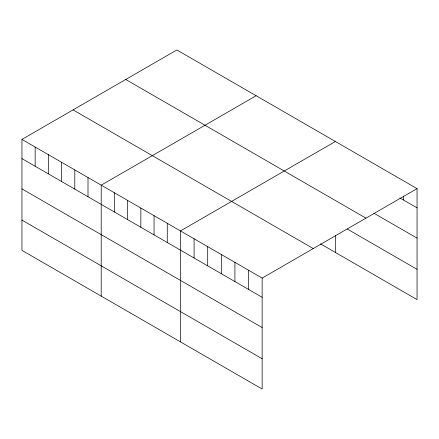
<?xml version="1.0" encoding="UTF-8"?>
<svg xmlns="http://www.w3.org/2000/svg" width="439" height="439" viewBox="0 0 439 439"><rect width="100%" height="100%" fill="white"/><g stroke="black" fill="none" stroke-linecap="round" stroke-linejoin="round"><path stroke-width="0.66" d="M21.95 139.404L262.143 278.074L262.143 389.036L21.95 250.362L21.95 139.404L176.857 49.964L417.05 188.638L417.05 299.596L320.454 243.826M256.124 95.729L101.211 185.165L101.211 296.122M335.385 141.49L180.478 230.925L180.478 341.882M262.143 278.074L417.05 188.638M399.891 197.945L417.05 207.85M373.852 213.184L417.05 238.13M125.741 79.481L365.928 218.156M347.222 229.004L417.05 269.321M73.072 109.887L313.259 248.562M21.95 158.616L262.143 297.285M21.95 188.891L262.143 327.565M21.95 220.082L262.143 358.756M403.441 196.019L403.441 199.992M335.385 235.337L335.385 252.447M248.529 270.215L248.529 289.427M234.92 262.357L234.92 281.569M221.311 254.499L221.311 273.711M207.696 246.641L207.696 265.853M194.087 238.783L194.087 257.995M167.264 223.297L167.264 242.509M154.056 215.67L154.056 234.881M140.842 208.048L140.842 227.259M127.634 200.42L127.634 219.632M114.425 192.792L114.425 212.004M88.003 177.537L88.003 196.749M74.795 169.909L74.795 189.121M61.581 162.282L61.581 181.494M48.372 154.654L48.372 173.866M35.158 147.027L35.158 166.238"/></g></svg>
